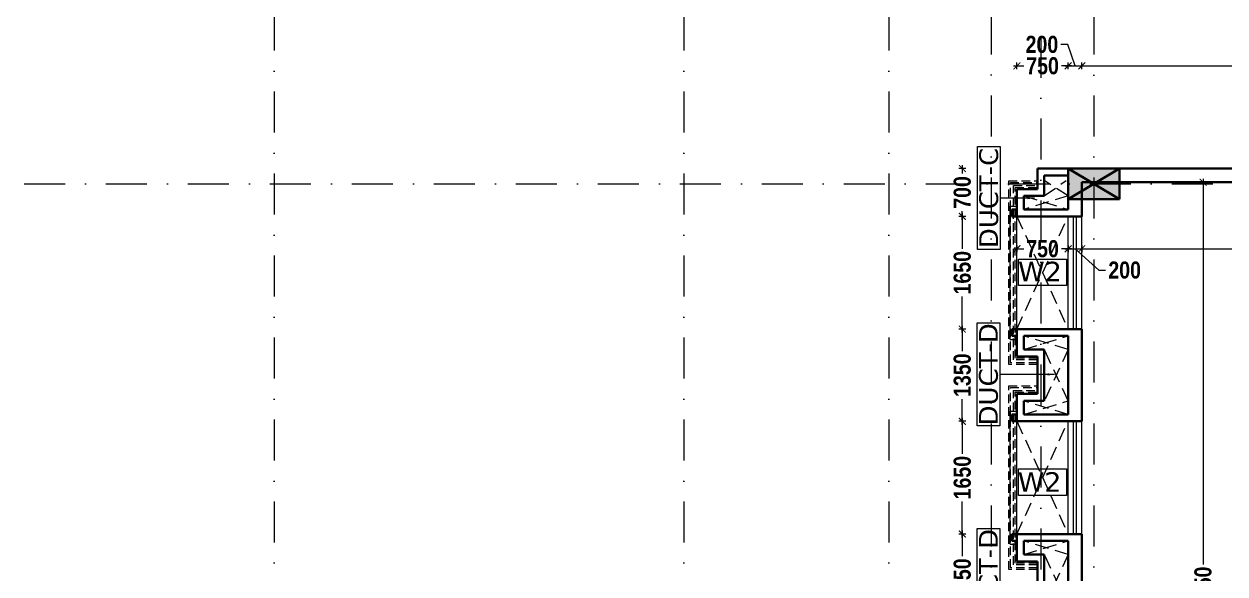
# Model space of a CAD drawing. Header units: millimetres. Extents: x -3092162 to 4513894, y -12317808 to 1849994.
# Drawn here: x -460174 to -442593, y -5819691 to -5811640 of the extents above; entities that cross this region are included whole.
import ezdxf

# ---------------------------------------------------------------- set-up
doc = ezdxf.new("R2010")
doc.units = ezdxf.units.MM
doc.header["$LTSCALE"] = 2
doc.header["$MEASUREMENT"] = 0
for name, pattern in [('DASHDOT', [1, 0.5, -0.25, 0, -0.25]), ('DASHED2', [0.375, 0.25, -0.125]), ('HIDDEN', [0.375, 0.25, -0.125])]:
    doc.linetypes.add(name, pattern=pattern)
for name, color, linetype, lineweight in [('coloumn', 10, 'Continuous', 35), ('D DIM', 250, 'Continuous', 9), ('DUCT', 37, 'Continuous', 35), ('glass', 5, 'Continuous', 15), ('GRID', 251, 'DASHDOT', 5), ('PROJ', 251, 'HIDDEN', 5), ('SILL', 74, 'Continuous', 9), ('W2', 162, 'Continuous', 5)]:
    doc.layers.add(name, color=color, linetype=linetype, lineweight=lineweight)
doc.layers.add('DOT', color=7, linetype='DASHED2', lineweight=0, true_color=0x89067c)
doc.layers.add('duct text', color=7, linetype='Continuous', lineweight=5, true_color=0x30182a)
doc.styles.add('door', font='arial.ttf', dxfattribs={"height": 70})
doc.styles.add('INNER DIM', font='ARIALNB.TTF', dxfattribs={"height": 250})
doc.styles.add('style2', font='verdana.ttf')
doc.dimstyles.new('DOOR', dxfattribs={"dimtxt": 100, "dimasz": 100, "dimexe": 25, "dimexo": 50, "dimgap": 25, "dimtad": 0, "dimtih": 1, "dimtoh": 1, "dimdec": 0, "dimzin": 3, "dimdsep": 46, "dimtxsty": 'door', "dimblk": 'OBLIQUE', "dimcen": 200, "dimclrd": 256, "dimclre": 256, "dimclrt": 256, "dimadec": 0, "dimazin": 0, "dimtfac": 1, "dimtdec": 0, "dimtofl": 0, "dimtmove": 2, "dimatfit": 3, "dimfxl": 300, "dimfxlon": 1, "dimfrac": 1, "dimtolj": 1, "dimtzin": 0, "dimlwd": -1, "dimlwe": -1, "dimarcsym": 0})

# ---------------------------------------------------------------- blocks, each defined once
blk = doc.blocks.new('_Oblique')
at = {"color": 0, "linetype": 'ByBlock', "lineweight": -2}
blk.add_line((-0.5, -0.5), (0.5, 0.5), dxfattribs=at)
blk = doc.blocks.new('_ArchTick')
at = {"color": 0, "linetype": 'ByBlock', "const_width": 0.15}
blk.add_lwpolyline([(-0.5, -0.5), (0.5, 0.5)], dxfattribs=at)

msp = doc.modelspace()

# ---------------------------------------------------------------- hatches: boundary and pattern name
at = {"layer": 'coloumn', "ltscale": 100}
msp.add_hatch(color=256, dxfattribs=at).paths.add_polyline_path([(-444139.7, -5814206.2), (-444139.7, -5813756.2), (-444889.7, -5813756.2), (-444889.7, -5814206.2)])

# ---------------------------------------------------------------- linework, layer by layer
for p, q in [((-444889.7, -5814206.2), (-444889.7, -5813756.2)), ((-444889.7, -5813756.2), (-444139.7, -5813756.2)), ((-444139.7, -5813756.2), (-444139.7, -5814206.2)), ((-444139.7, -5814206.2), (-444889.7, -5814206.2))]:
    msp.add_line(p, q, dxfattribs=at)
msp.add_lwpolyline([(-444139.7, -5814206.2), (-444889.7, -5813756.2), (-444139.7, -5813756.2), (-444889.7, -5814206.2)], dxfattribs=at)
at = {"layer": 'D DIM', "ltscale": 100}
for p, q in [((-444894.9, -5811940), (-444994.9, -5811940)), ((-444788.9, -5812252.8), (-444894.9, -5811940)), ((-445688.9, -5812252.8), (-445539.8, -5812252.8)), ((-445638.9, -5812302.8), (-445638.9, -5812202.8)), ((-444838.9, -5812252.8), (-444988.1, -5812252.8)), ((-444938.9, -5812252.8), (-444638.9, -5812252.8)), ((-444888.9, -5812302.8), (-444888.9, -5812202.8)), ((-444888.9, -5812302.8), (-444888.9, -5812202.8)), ((-444738.9, -5812252.8), (-438843.8, -5812252.8)), ((-444688.9, -5812302.8), (-444688.9, -5812202.8)), ((-444688.9, -5812302.8), (-444688.9, -5812202.8)), ((-446388.5, -5813756.2), (-446488.5, -5813756.2)), ((-446438.5, -5813706.2), (-446438.5, -5813830.3)), ((-442914.9, -5813906.2), (-442914.9, -5819551.3)), ((-442864.9, -5813956.2), (-442964.9, -5813956.2)), ((-446388.5, -5814456.2), (-446488.5, -5814456.2)), ((-446388.5, -5814456.2), (-446488.5, -5814456.2)), ((-446438.5, -5814506.2), (-446438.5, -5814382.1)), ((-446438.5, -5814406.2), (-446438.5, -5814931)), ((-445688.9, -5814930.4), (-445539.8, -5814930.4)), ((-445638.9, -5814880.4), (-445638.9, -5814980.4)), ((-444838.9, -5814930.4), (-444988.1, -5814930.4)), ((-444938.9, -5814930.4), (-444638.9, -5814930.4)), ((-444888.9, -5814880.4), (-444888.9, -5814980.4)), ((-444888.9, -5814880.4), (-444888.9, -5814980.4)), ((-444788.9, -5814930.4), (-444440.6, -5815243.3)), ((-444738.9, -5814930.4), (-438943.8, -5814930.4)), ((-444688.9, -5814880.4), (-444688.9, -5814980.4)), ((-444688.9, -5814880.4), (-444688.9, -5814980.4)), ((-444440.6, -5815243.3), (-444340.6, -5815243.3)), ((-446438.5, -5816156.2), (-446438.5, -5815631.4)), ((-446438.5, -5816056.2), (-446438.5, -5816431)), ((-446388.5, -5816106.2), (-446488.5, -5816106.2)), ((-446388.5, -5816106.2), (-446488.5, -5816106.2)), ((-446438.5, -5817506.2), (-446438.5, -5817131.4)), ((-446388.5, -5817456.2), (-446488.5, -5817456.2)), ((-446388.5, -5817456.2), (-446488.5, -5817456.2)), ((-446438.5, -5817406.2), (-446438.5, -5817931)), ((-446438.5, -5819156.2), (-446438.5, -5818631.4)), ((-446388.5, -5819106.2), (-446488.5, -5819106.2)), ((-446388.5, -5819106.2), (-446488.5, -5819106.2)), ((-446438.5, -5819056.2), (-446438.5, -5819431))]:
    msp.add_line(p, q, dxfattribs=at)
at = {"layer": 'DOT', "ltscale": 400}
for p, q in [((-445239.4, -5814156.2), (-444919.3, -5813931.2)), ((-444889.3, -5814156.2), (-445239.4, -5813931.2)), ((-444889.3, -5814156.2), (-445539.4, -5814356.2)), ((-445539.4, -5814156.2), (-444889.3, -5814356.2)), ((-445639.4, -5816106.2), (-444889.3, -5814456.2)), ((-445639.4, -5814456.2), (-444889.3, -5816106.2)), ((-444889.3, -5816406.2), (-445539.4, -5816206.2)), ((-445539.4, -5816406.2), (-444889.3, -5816206.2)), ((-444889.3, -5816406.2), (-445239.3, -5817156.2)), ((-444889.3, -5817156.2), (-445239.3, -5816406.2)), ((-444889.3, -5817356.2), (-445539.4, -5817156.2)), ((-445539.4, -5817356.2), (-444889.3, -5817156.2)), ((-445639.4, -5817456.2), (-444889.3, -5819106.2)), ((-445639.4, -5819106.2), (-444889.3, -5817456.2)), ((-444889.3, -5819406.2), (-445539.4, -5819206.2)), ((-445539.4, -5819406.2), (-444889.3, -5819206.2)), ((-444889.3, -5819406.2), (-445239.3, -5820156.2)), ((-444889.3, -5820156.2), (-445239.3, -5819406.2))]:
    msp.add_line(p, q, dxfattribs=at)
at = {"layer": 'DUCT', "ltscale": 100}
for p, q in [((-438739.3, -5813756.2), (-445339.4, -5813756.2)), ((-445339.4, -5814056.2), (-445339.4, -5813756.2)), ((-444889.3, -5813756.2), (-445339.4, -5813756.2)), ((-445239.4, -5814156.2), (-445239.4, -5813856.2)), ((-444889.3, -5813856.2), (-445239.4, -5813856.2)), ((-444889.3, -5813856.2), (-445239.3, -5813856.2)), ((-444889.3, -5813856.2), (-444889.3, -5814356.2)), ((-445639.4, -5814056.2), (-445339.4, -5814056.2)), ((-445639.4, -5814056.2), (-445639.4, -5814456.2)), ((-438289.3, -5813956.2), (-444689.3, -5813956.2)), ((-444689.3, -5814456.2), (-444689.3, -5813956.2)), ((-445539.4, -5814156.2), (-445239.4, -5814156.2)), ((-445539.4, -5814156.2), (-445539.4, -5814356.2)), ((-445639.4, -5814356.2), (-445714.4, -5814356.2)), ((-445714.4, -5814356.2), (-445714.4, -5814456.2)), ((-445714.4, -5814456.2), (-445639.4, -5814456.2)), ((-445639.4, -5814456.2), (-444689.3, -5814456.2)), ((-445539.4, -5814356.2), (-444889.3, -5814356.2)), ((-445389.3, -5814356.2), (-444889.3, -5814356.2)), ((-444889.3, -5814456.2), (-444689.3, -5814456.2)), ((-444689.3, -5814456.2), (-444889.3, -5814456.2)), ((-445639.4, -5816106.2), (-445714.4, -5816106.2)), ((-445714.4, -5816106.2), (-445714.4, -5816206.2)), ((-445714.4, -5816206.2), (-445639.4, -5816206.2)), ((-445639.4, -5816106.2), (-444689.3, -5816106.2)), ((-445639.4, -5816506.2), (-445639.4, -5816106.2)), ((-445539.4, -5816206.2), (-444889.3, -5816206.2)), ((-445539.4, -5816406.2), (-445539.4, -5816206.2)), ((-444889.3, -5817356.2), (-444889.3, -5816206.2)), ((-444689.3, -5817456.2), (-444689.3, -5816106.2)), ((-445539.4, -5816406.2), (-445239.3, -5816406.2)), ((-445239.3, -5817156.2), (-445239.3, -5816406.2)), ((-445639.4, -5816506.2), (-445339.3, -5816506.2)), ((-445339.3, -5817056.2), (-445339.3, -5816506.2)), ((-445639.4, -5817056.2), (-445339.3, -5817056.2)), ((-445639.4, -5817456.2), (-445639.4, -5817056.2)), ((-445539.4, -5817156.2), (-445239.3, -5817156.2)), ((-445539.4, -5817356.2), (-445539.4, -5817156.2)), ((-445639.4, -5817356.2), (-445714.4, -5817356.2)), ((-445714.4, -5817356.2), (-445714.4, -5817456.2)), ((-445714.4, -5817456.2), (-445639.4, -5817456.2)), ((-445639.4, -5817456.2), (-444689.3, -5817456.2)), ((-445539.4, -5817356.2), (-444889.3, -5817356.2)), ((-445639.4, -5819106.2), (-445714.4, -5819106.2)), ((-445714.4, -5819106.2), (-445714.4, -5819206.2)), ((-445714.4, -5819206.2), (-445639.4, -5819206.2)), ((-445639.4, -5819106.2), (-444689.3, -5819106.2)), ((-445639.4, -5819506.2), (-445639.4, -5819106.2)), ((-445539.4, -5819206.2), (-444889.3, -5819206.2)), ((-445539.4, -5819406.2), (-445539.4, -5819206.2)), ((-444889.3, -5820356.2), (-444889.3, -5819206.2)), ((-444689.3, -5820456.2), (-444689.3, -5819106.2)), ((-445639.4, -5819506.2), (-445339.3, -5819506.2)), ((-445539.4, -5819406.2), (-445239.3, -5819406.2)), ((-445339.3, -5820056.2), (-445339.3, -5819506.2)), ((-445239.3, -5820156.2), (-445239.3, -5819406.2))]:
    msp.add_line(p, q, dxfattribs=at)
at = {"layer": 'duct text', "ltscale": 0.1}
for p, q in [((-444889.7, -5813756.2), (-444139.7, -5813756.2)), ((-444889.7, -5814206.2), (-444889.7, -5813756.2)), ((-444889.7, -5813756.2), (-444139.7, -5813756.2)), ((-444889.7, -5814206.2), (-444889.7, -5813756.2)), ((-444139.7, -5813756.2), (-444139.7, -5814206.2)), ((-444139.7, -5813756.2), (-444139.7, -5814206.2)), ((-444139.7, -5814206.2), (-444889.7, -5814206.2)), ((-444139.7, -5814206.2), (-444889.7, -5814206.2))]:
    msp.add_line(p, q, dxfattribs=at)
for points in [[(-446214.6, -5814942.7), (-446214.6, -5813434.3), (-445885.5, -5813434.3), (-445885.5, -5814942.7)], [(-446219.2, -5817524.1), (-446219.2, -5816015.7), (-445890, -5816015.7), (-445890, -5817524.1)], [(-446219.2, -5820535.4), (-446219.2, -5819027), (-445890, -5819027), (-445890, -5820535.4)]]:
    msp.add_lwpolyline(points, close=True, dxfattribs=at)
at = {"layer": 'glass', "ltscale": 100}
for p, q in [((-444809.3, -5816106.2), (-444809.3, -5814456.2)), ((-444769.3, -5816106.2), (-444769.3, -5814456.2)), ((-444809.3, -5819106.2), (-444809.3, -5817456.2)), ((-444769.3, -5819106.2), (-444769.3, -5817456.2))]:
    msp.add_line(p, q, dxfattribs=at)
at = {"layer": 'GRID', "color": 5, "ltscale": 600}
for p, q in [((-445289.4, -5805825.2), (-445289.4, -5894627.3)), ((-446014.3, -5806686), (-446014.3, -5893766.5)), ((-444514.3, -5806686.5), (-444514.3, -5893766)), ((-456514.3, -5807829.3), (-456514.3, -5892623.2)), ((-450514.3, -5807829.3), (-450514.3, -5892623.2)), ((-447514.7, -5807829.3), (-447514.7, -5892623.2))]:
    msp.add_line(p, q, dxfattribs=at)
at = {"layer": 'GRID', "color": 6, "ltscale": 600}
msp.add_line((-460174.2, -5813981.2), (-367334.7, -5813981.2), dxfattribs=at)
at = {"layer": 'PROJ', "ltscale": 250}
for p, q in [((-445759.4, -5816626.2), (-445759.4, -5813936.2)), ((-445759.4, -5813936.2), (-445339.4, -5813936.2)), ((-445734.4, -5816601.2), (-445734.4, -5813961.2)), ((-445734.4, -5813961.2), (-445339.4, -5813961.2)), ((-445689.4, -5816556.2), (-445689.4, -5814006.2)), ((-445689.4, -5814006.2), (-445339.4, -5814006.2)), ((-445664.4, -5816531.2), (-445664.4, -5814031.2)), ((-445664.4, -5814031.2), (-445339.4, -5814031.2)), ((-445639.4, -5816106.2), (-445639.4, -5814056.2)), ((-445639.4, -5816506.2), (-445639.4, -5814056.2)), ((-445639.4, -5814056.2), (-445339.4, -5814056.2)), ((-445639.4, -5816106.2), (-445639.4, -5814456.2)), ((-445339.3, -5816556.2), (-445689.4, -5816556.2)), ((-445339.3, -5816531.2), (-445664.4, -5816531.2)), ((-445339.3, -5816506.2), (-445639.4, -5816506.2)), ((-445339.3, -5816626.2), (-445759.4, -5816626.2)), ((-445339.3, -5816601.2), (-445734.4, -5816601.2)), ((-445759.4, -5819626.2), (-445759.4, -5816936.2)), ((-445759.4, -5816936.2), (-445339.3, -5816936.2)), ((-445734.4, -5819601.2), (-445734.4, -5816961.2)), ((-445734.4, -5816961.2), (-445339.3, -5816961.2)), ((-445689.4, -5819556.2), (-445689.4, -5817006.2)), ((-445689.4, -5817006.2), (-445339.3, -5817006.2)), ((-445664.4, -5819531.2), (-445664.4, -5817031.2)), ((-445664.4, -5817031.2), (-445339.3, -5817031.2)), ((-445639.4, -5819506.2), (-445639.4, -5817056.2)), ((-445639.4, -5817056.2), (-445489.4, -5817056.2)), ((-445639.4, -5819106.2), (-445639.4, -5817456.2)), ((-445639.4, -5819106.2), (-445639.4, -5817456.2)), ((-445339.3, -5819556.2), (-445689.4, -5819556.2)), ((-445339.3, -5819531.2), (-445664.4, -5819531.2)), ((-445339.3, -5819506.2), (-445639.4, -5819506.2)), ((-445339.3, -5819626.2), (-445759.4, -5819626.2)), ((-445339.3, -5819601.2), (-445734.4, -5819601.2))]:
    msp.add_line(p, q, dxfattribs=at)
at = {"layer": 'SILL', "ltscale": 100}
for p, q in [((-445739.4, -5816256.2), (-445739.4, -5814306.6)), ((-445739.4, -5814306.6), (-445639.4, -5814306.6)), ((-445639.4, -5816106.2), (-445639.4, -5814456.2)), ((-444889.3, -5816106.2), (-444889.3, -5814456.2)), ((-444689.3, -5816131.2), (-444689.3, -5814456.2)), ((-445739.4, -5816256.2), (-445639.4, -5816256.2)), ((-445739.4, -5819256.2), (-445739.4, -5817306.6)), ((-445739.4, -5817306.6), (-445639.4, -5817306.6)), ((-445639.4, -5819106.2), (-445639.4, -5817456.2)), ((-444889.3, -5819106.2), (-444889.3, -5817456.2)), ((-444689.3, -5819106.2), (-444689.3, -5817456.2)), ((-444689.3, -5819131.2), (-444689.3, -5817481.2)), ((-445739.4, -5819256.2), (-445639.4, -5819256.2))]:
    msp.add_line(p, q, dxfattribs=at)
at = {"layer": 'W2'}
for p, q in [((-445618.4, -5815081.2), (-444913.7, -5815081.2)), ((-445618.4, -5815468.8), (-445618.4, -5815081.2)), ((-444913.7, -5815081.2), (-444913.7, -5815468.8)), ((-444913.7, -5815468.8), (-445618.4, -5815468.8)), ((-445618.4, -5818154.3), (-444913.7, -5818154.3)), ((-445618.4, -5818541.9), (-445618.4, -5818154.3)), ((-444913.7, -5818154.3), (-444913.7, -5818541.9)), ((-444913.7, -5818541.9), (-445618.4, -5818541.9))]:
    msp.add_line(p, q, dxfattribs=at)

# ---------------------------------------------------------------- block references
at = {"layer": 'D DIM', "ltscale": 100, "xscale": 100, "yscale": 100, "zscale": 100}
for p, rotation in [((-445638.9, -5812252.8), 180), ((-444888.9, -5812252.8), 180), ((-444688.9, -5812252.8), 180), ((-446438.5, -5813756.2), 90), ((-442914.9, -5813956.2), 90), ((-446438.5, -5814456.2), 270), ((-446438.5, -5814456.2), 90), ((-445638.9, -5814930.4), 180), ((-444888.9, -5814930.4), 180), ((-444688.9, -5814930.4), 180), ((-446438.5, -5816106.2), 90), ((-446438.5, -5816106.2), 270), ((-446438.5, -5817456.2), 270), ((-446438.5, -5817456.2), 90), ((-446438.5, -5819106.2), 90), ((-446438.5, -5819106.2), 270)]:
    msp.add_blockref('_ArchTick', p, dxfattribs=dict(at, rotation=rotation))
for p in [(-444888.9, -5812252.8), (-444688.9, -5812252.8), (-444888.9, -5814930.4), (-444688.9, -5814930.4)]:
    msp.add_blockref('_ArchTick', p, dxfattribs=at)

# ---------------------------------------------------------------- texts
at = {"layer": 'D DIM', "ltscale": 100, "char_height": 250, "attachment_point": 5, "style": 'INNER DIM'}
for s, insert in [('\\A1;200', (-445273.2, -5811940)), ('\\A1;750', (-445263.9, -5812252.8)), ('\\A1;750', (-445263.9, -5814930.4)), ('\\A1;200', (-444062.2, -5815243.3))]:
    msp.add_mtext(s, dxfattribs=dict(at, insert=insert))
at = {"layer": 'D DIM', "ltscale": 100, "char_height": 250, "attachment_point": 5, "rotation": 90, "style": 'INNER DIM'}
for s, insert in [('\\A1;700', (-446438.5, -5814106.2)), ('\\A1;1650', (-446438.5, -5815281.2)), ('\\A1;1350', (-446438.5, -5816781.2)), ('\\A1;1650', (-446438.5, -5818281.2)), ('\\A1;1350', (-446438.5, -5819781.2)), ('\\A1;12050', (-442914.9, -5819981.2))]:
    msp.add_mtext(s, dxfattribs=dict(at, insert=insert))
at = {"layer": 'duct text', "ltscale": 0.1, "char_height": 276.639, "width": 1547.237, "attachment_point": 5, "rotation": 90, "style": 'style2'}
for s, insert in [('\\pt3043;DUCT-C', (-446049.9, -5814187.1)), ('\\pt3043;DUCT-D', (-446054.4, -5816768.5)), ('\\pt3043;DUCT-D', (-446054.4, -5819779.8))]:
    msp.add_mtext(s, dxfattribs=dict(at, insert=insert))
at = {"layer": 'W2', "lineweight": 50, "style": 'style2'}
for p in [(-445622.5, -5815407.4), (-445627.8, -5818488.2)]:
    msp.add_text('W2', height=287, dxfattribs=at).set_placement(p)

# ---------------------------------------------------------------- leaders
at = {"layer": 'duct text', "ltscale": 0.1}
for points in [[(-445383, -5814188.5), (-445811.3, -5814188.5), (-445885.5, -5814188.5)], [(-445089.2, -5816769.9), (-445734.9, -5816769.9), (-445890, -5816769.9)]]:
    msp.add_leader(points, dimstyle='DOOR', dxfattribs=at)

doc.saveas('drawing.dxf')
